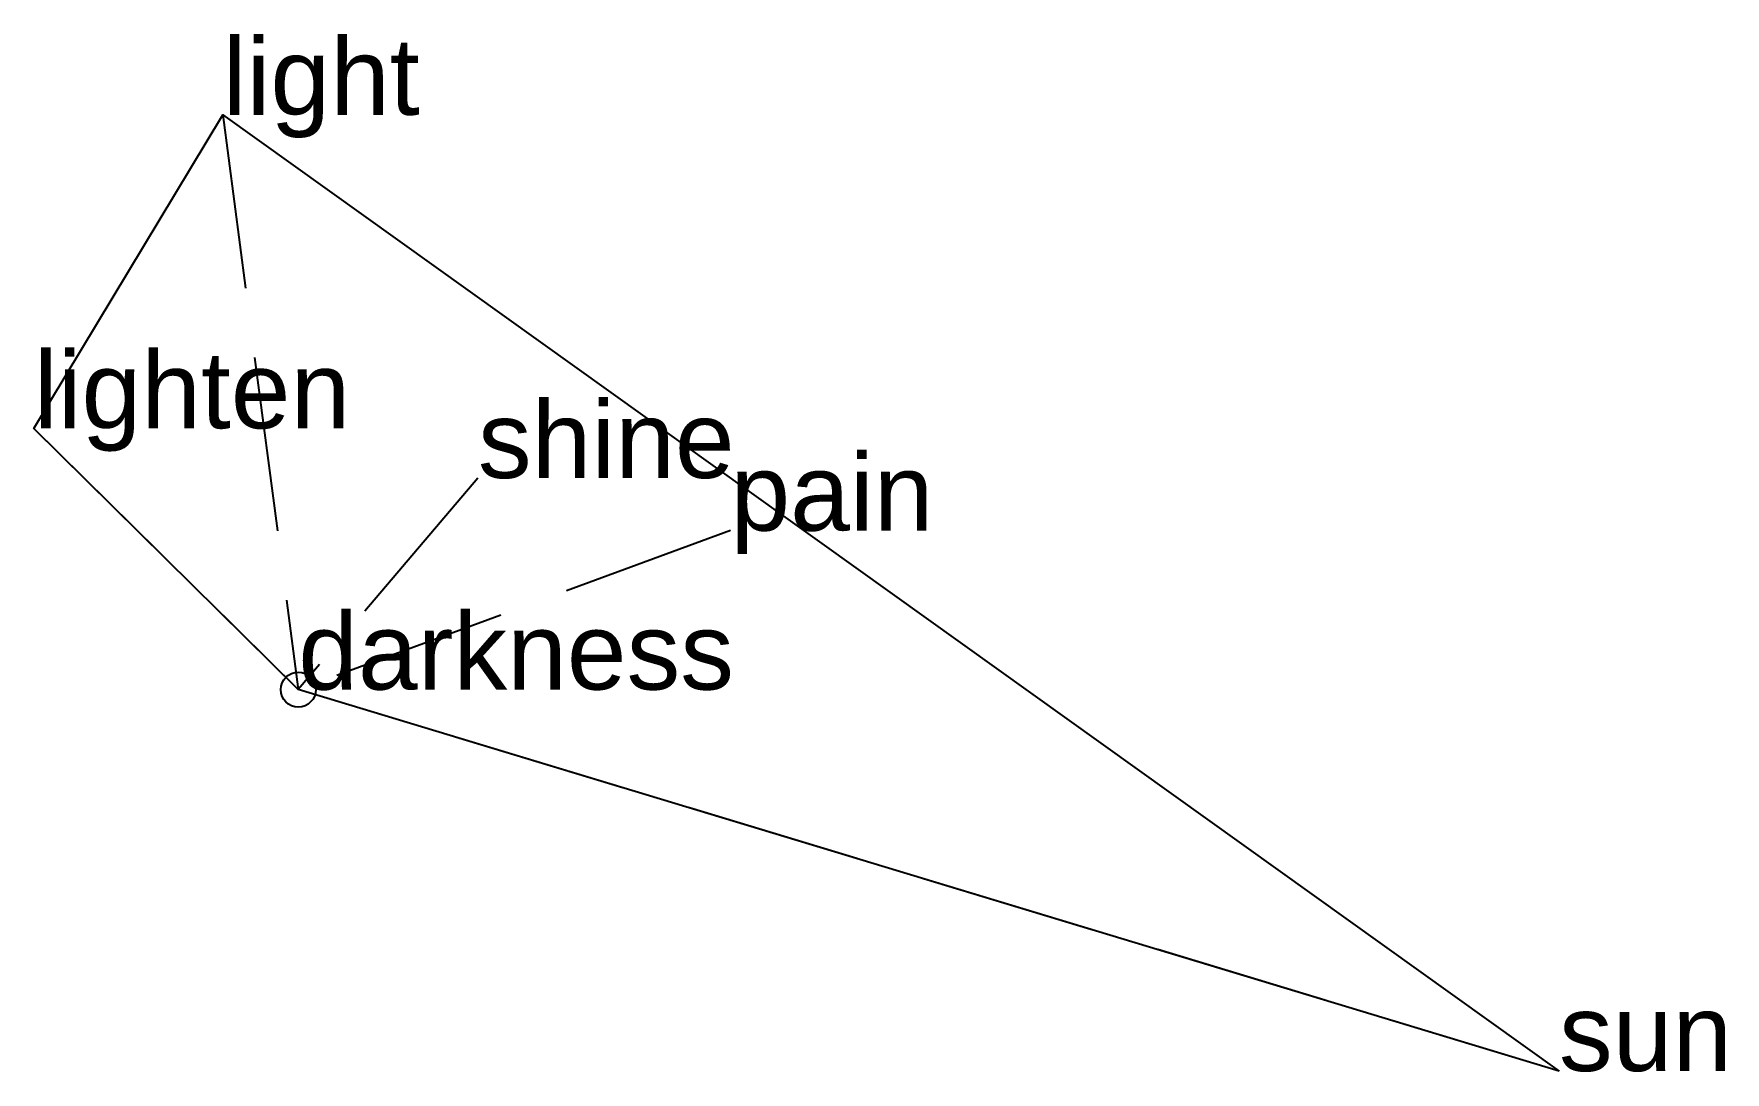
# Model space of a CAD drawing. Extents: x -0.38 to 2.04, y -0.55 to 0.94.
import ezdxf

# ---------------------------------------------------------------- set-up
doc = ezdxf.new("R2010")
doc.units = 0
doc.linetypes.add('DASHED2', pattern=[0.3, 0.25, -0.05])
doc.layers.add('TEXT', color=1, linetype='CONTINUOUS')
doc.styles.get("Standard").update_dxf_attribs({"font": 'arial.ttf'})

msp = doc.modelspace()

# ---------------------------------------------------------------- linework, layer by layer
at = {"linetype": 'DASHED2'}
for p in [(-0.1082, 0.822), (-0.3785, 0.3736), (0.2571, 0.3026), (0.6185, 0.2273), (0, 0), (1.8043, -0.5456)]:
    msp.add_line(p, (0, 0), dxfattribs=at)
msp.add_circle((0, 0), 0.025)
at = {"layer": 'OUTLINE', "linetype": 'CONTINUOUS'}
msp.add_polyline3d([(1.8043, -0.5456, 0), (0, 0, 0), (-0.3785, 0.3736, 0), (-0.1082, 0.822, 0), (1.8043, -0.5456, 0)], close=True, dxfattribs=at)

# ---------------------------------------------------------------- texts
at = {"layer": 'TEXT'}
for s, p in [('light', (-0.1082, 0.822)), ('lighten', (-0.3785, 0.3736)), ('shine', (0.2571, 0.3026)), ('pain', (0.6185, 0.2273)), ('darkness', (0, 0)), ('sun', (1.8043, -0.5456))]:
    msp.add_text(s, height=0.11, dxfattribs=at).set_placement(p)

doc.saveas('drawing.dxf')
